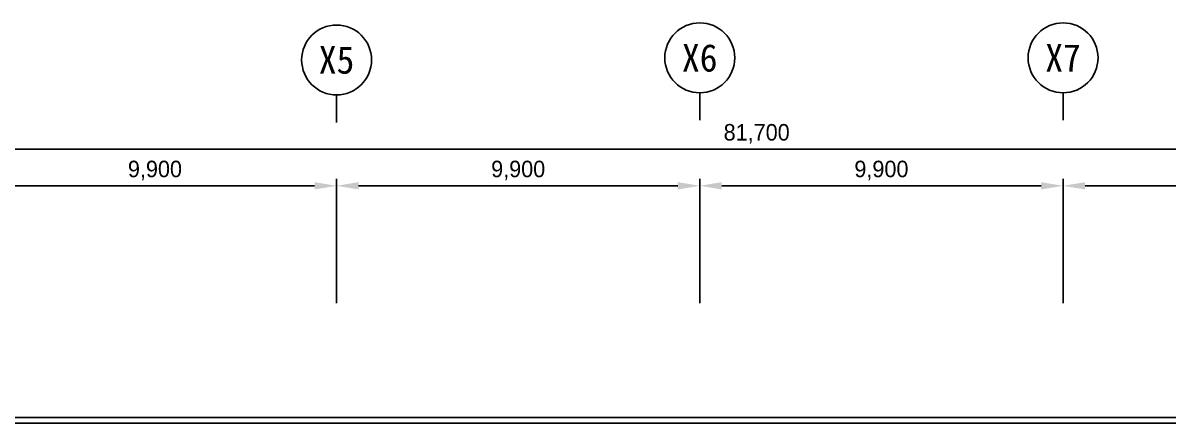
# Model space of a CAD drawing. Header units: millimetres. Extents: x 11414 to 120121, y 3637 to 81420.
# Drawn here: x 41768 to 72980, y 70507 to 81420 of the extents above; entities that cross this region are included whole.
import ezdxf
from ezdxf.enums import TextEntityAlignment as Align

# ---------------------------------------------------------------- set-up
doc = ezdxf.new("R2010")
doc.units = ezdxf.units.MM
doc.header["$LTSCALE"] = 100
doc.layers.get('0').update_dxf_attribs({"color": 251})
doc.layers.add('ARC-7$0$ARCH', color=9, linetype='Continuous')
doc.layers.add('ARC-7$0$DIM', color=7, linetype='Continuous')
doc.styles.add('ARC-7$0$돋움', font='')
doc.styles.add('ARC-7$0$울릉도l', font='')
doc.styles.add('돋움', font='')
doc.styles.get('ARC-7$0$돋움').set_extended_font_data('DotumChe')
doc.styles.get('ARC-7$0$울릉도l').set_extended_font_data('Dotum')
doc.styles.get('돋움').set_extended_font_data('DotumChe')

# ---------------------------------------------------------------- blocks, each defined once
blk = doc.blocks.new('ARC-7')
at = {"color": 251}
for p, q in [((631334, -418328), (631334, -419078)), ((641232, -418271), (641232, -419021)), ((651134, -418271), (651134, -419021))]:
    blk.add_line(p, q, dxfattribs=at)
for centre in [(641232, -417318), (651134, -417318), (631334, -417376)]:
    blk.add_circle(centre, 953, dxfattribs=at)
at = {"layer": 'ARC-7$0$ARCH', "color": 251}
for p, q in [((684313, -427128), (608884, -427129)), ((684163, -427278), (611383, -427279))]:
    blk.add_line(p, q, dxfattribs=at)
at = {"layer": 'ARC-7$0$DIM', "color": 251}
for p, q in [((602533, -419808), (683033, -419808)), ((631333, -424008), (631333, -420621)), ((631333, -424008), (631333, -420621)), ((641233, -424008), (641233, -420621)), ((641233, -424008), (641233, -420621)), ((651133, -424008), (651133, -420621)), ((651133, -424008), (651133, -420621)), ((622033, -420808), (630733, -420808)), ((631933, -420808), (640633, -420808)), ((641833, -420808), (650533, -420808)), ((651733, -420808), (660433, -420808))]:
    blk.add_line(p, q, dxfattribs=at)
for points in [[(630733, -420708), (630733, -420908), (631333, -420808)], [(631933, -420708), (631933, -420908), (631333, -420808)], [(640633, -420708), (640633, -420908), (641233, -420808)], [(641833, -420708), (641833, -420908), (641233, -420808)], [(650533, -420708), (650533, -420908), (651133, -420808)], [(651733, -420708), (651733, -420908), (651133, -420808)]]:
    blk.add_solid(points, dxfattribs=at)
at = {"color": 251, "style": 'ARC-7$0$돋움'}
for tag, p in [('X2', (601934, -417318)), ('X3', (611534, -417318)), ('X4', (621434, -417318)), ('X6', (641232, -417318)), ('X7', (651134, -417318)), ('X8', (661034, -417318)), ('X9', (667634, -417318)), ('X10', (676134, -417318)), ('X11', (683634, -417318)), ('X5', (631334, -417376))]:
    blk.add_attdef(tag, text='', height=750, dxfattribs=at).set_placement(p, align=Align.MIDDLE_CENTER)
at = {"layer": 'ARC-7$0$ARCH', "color": 251}
for tag, height, style, p in [('Y11', 450, 'ARC-7$0$울릉도l', (593382, -427808)), ('Y10', 450, 'ARC-7$0$울릉도l', (593382, -435308)), ('Y9', 450, 'ARC-7$0$울릉도l', (593382, -443808)), ('Y8', 450, 'ARC-7$0$울릉도l', (593382, -450408)), ('Y7', 450, 'ARC-7$0$울릉도l', (593382, -460308)), ('Y6', 750, 'ARC-7$0$돋움', (593382, -470208))]:
    blk.add_attdef(tag, text='', height=height, rotation=90, dxfattribs=dict(at, style=style)).set_placement(p, align=Align.MIDDLE_CENTER)
at = {"layer": 'ARC-7$0$DIM', "color": 251, "char_height": 450, "attachment_point": 5, "style": 'ARC-7$0$울릉도l'}
for s, insert in [('81,700', (642783, -419390)), ('9,900', (626383, -420390)), ('9,900', (636283, -420390)), ('9,900', (646183, -420390))]:
    blk.add_mtext(s, dxfattribs=dict(at, insert=insert))

msp = doc.modelspace()

# ---------------------------------------------------------------- block references
at = {"color": 21, "linetype": 'Continuous'}
msp.add_blockref('ARC-7', (-581016, 497785, 0), dxfattribs=at)

# ---------------------------------------------------------------- texts
at = {"color": 251, "style": '돋움'}
for tag, p in [('X6', (60215, 80467, 0)), ('X7', (70117, 80467, 0)), ('X5', (50317, 80410, 0))]:
    msp.add_attdef(tag, text='1', height=750, dxfattribs=at).set_placement(p, align=Align.MIDDLE_CENTER)

doc.saveas('drawing.dxf')
